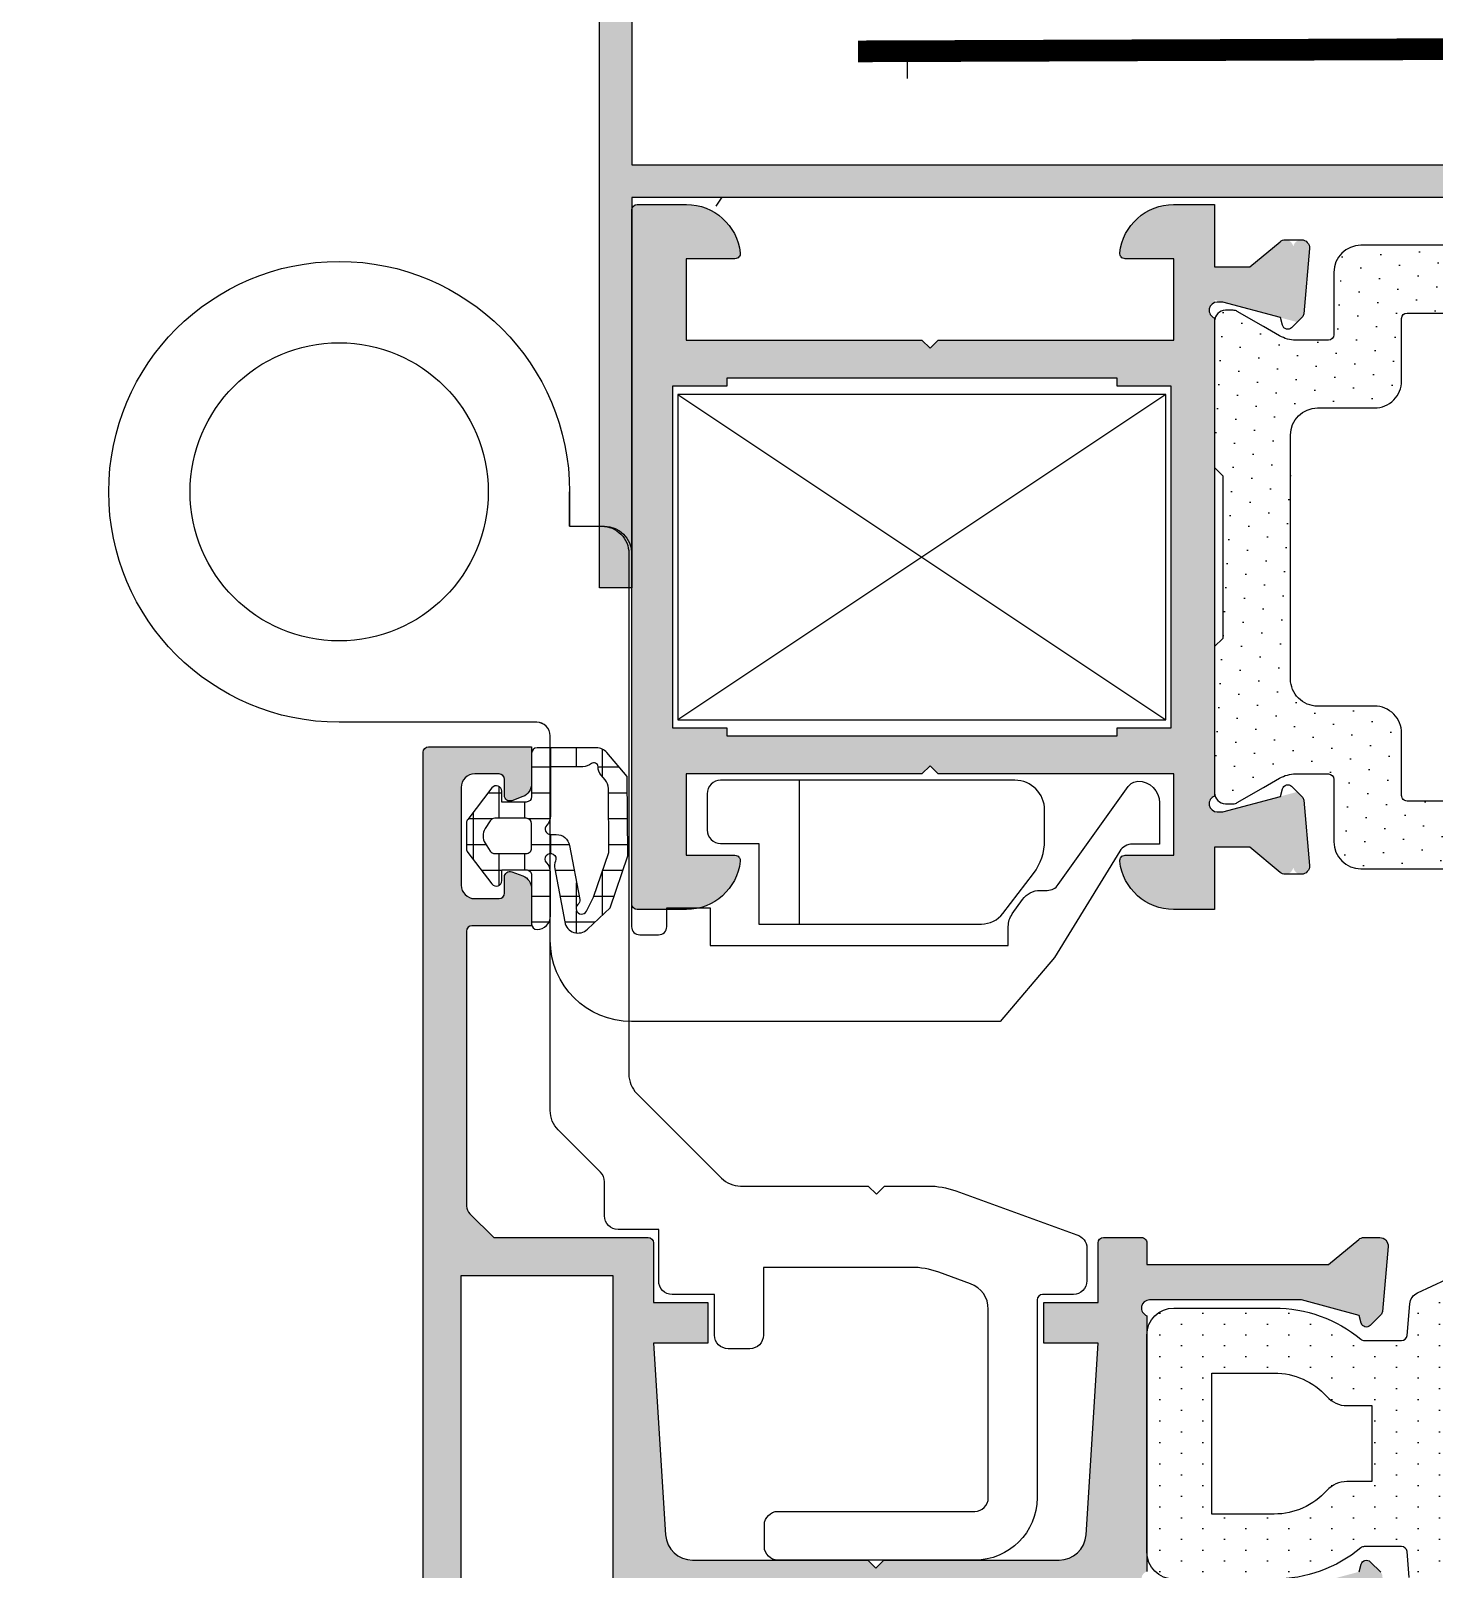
# Model space of a CAD drawing. Header units: inches. Extents: x 21 to 32698, y 13 to 3712.
# Drawn here: x 6816.31 to 6821.49, y 2207.41 to 2213.08 of the extents above; entities that cross this region are included whole.
import ezdxf

# ---------------------------------------------------------------- set-up
doc = ezdxf.new("R2010")
doc.units = ezdxf.units.IN
doc.header["$MEASUREMENT"] = 0
doc.set_wipeout_variables(frame=1)
doc.linetypes.add('HIDDEN', pattern=[9.524999999999995, 6.349999999999998, -3.174999999999998])
for name, color, linetype, lineweight in [('Z_MİM_-KM-GLAZ', 8, 'Continuous', 25), ('Z_MİM_1', 8, 'Continuous', 25), ('Z_MİM_aksesuar_k', 8, 'Continuous', 25), ('Z_MİM_fitiller_k', 8, 'Continuous', 25), ('Z_MİM_hatch_k', 8, 'Continuous', 25), ('Z_MİM_mennteşe_k', 8, 'Continuous', 25), ('Z_MİM_MYM_MEMBRAN_', 8, 'HIDDEN', 25), ('Z_MİM_PROFIL', 8, 'Continuous', 25)]:
    doc.layers.add(name, color=color, linetype=linetype, lineweight=lineweight)

# ---------------------------------------------------------------- blocks, each defined once
blk = doc.blocks.new('*U176')
blk.add_wipeout([(159.9999999999272, -24.99999999999997), (160.0000000001746, 16.500000001884473), (-5.820766091346741e-11, 16.500000002364686), (2.3283064365386963e-10, -24.99999999999997)])
at = {"layer": 'Z_MİM_hatch_k'}
h = blk.add_hatch(dxfattribs=at)
h.set_pattern_fill('DOTS', color=256, scale=0.05, angle=-1.27e-14, style=0)
h.set_pattern_definition([(360, (-34.54879595956303, -103.0068302886556), (0.0396875, 0.079375), [0, -0.079375])])
h.paths.add_polyline_path([(9.712310035899268, -11.18439161048884, -0.414213562373041), (9.612310035899267, -11.28439161048885), (8.812310035899266, -11.28439161048885, -0.4142135623731035), (8.712310035899268, -11.18439161048884), (8.712310035899268, -10.8143916104935, -0.1787385444025312), (8.832310035894611, -10.4894300743021), (8.832310035894611, -10.32606498701646), (8.697204146999853, -10.31424475335664, -0.2679491924310282), (8.656246544793232, -10.28556593153775), (8.4100097587332, -9.757509439812594), (8.39380612908861, -9.525786739961802, -0.4348123749606509), (8.413757410086678, -9.504391610484193), (8.928822508524156, -9.504391610484193), (8.932067074463689, -9.411358191866052, 0.0174323377389623), (8.93231003589461, -9.404391610484195), (8.960822755703688, -8.586828997360154, 0.4504671536902645), (8.940971832675846, -8.564391610493503), (8.910633818362824, -8.564391610493503, -0.7914183192455839), (8.888273138599455, -8.46967025094348), (8.980894262995553, -8.423359688745434), (9.042459112848142, -7.921954223608222, -0.3788661086957765), (9.062310035899266, -7.904391610484196), (9.292310035880641, -7.904391610484196, -1.732050807568115), (9.249008765700259, -7.979391610484183, 0.3003468456356188), (9.252310035889957, -8.034391610488854), (9.252310035889957, -8.327559037461496, 0.8916132443370955), (9.76594853578134, -8.475766373799727), (9.680775089026417, -8.181049974334044, -0.8106467724722797), (9.784378877351976, -8.125824353915263), (9.928914480213994, -8.29807517787124, -0.1763269807083805), (9.952310035889957, -8.362353938819467), (9.952310035889957, -8.764391610493504), (9.752310035889957, -8.764391610493504), (9.752310035889957, -10.26625024215467, -0.3888787318531033), (9.70666782301849, -10.31605997705049), (9.592310035903923, -10.32606498701646), (9.592310035903923, -10.4894300743021, -0.1787385444028195), (9.712310035899268, -10.8143916104935)])
h.paths.add_polyline_path([(9.352310035889953, -10.45439161048419), (9.352310035889953, -10.59530258749294, -0.2559241411156327), (9.472310035885297, -10.8143916104935), (9.472310035885297, -11.04439161047487), (8.952310035889955, -11.04439161047487), (8.952310035889955, -10.8143916104935, -0.2559241411159481), (9.072310035885296, -10.59530258749294), (9.072310035885296, -10.45439161048419)], flags=16)
h.paths.add_polyline_path([(9.512310035899265, -10.05439161048419), (9.512310035899265, -8.854391610484186), (9.35465196606236, -8.854391610484186, -0.1052949977747392), (9.172310035885298, -8.746140816110739), (9.172310035885298, -10.05439161048419)], flags=16)
h.paths.add_polyline_path([(9.022310035885297, -10.05439161048419), (9.022310035885297, -9.744391610474878), (8.668703515036018, -9.744391610474878), (8.813258889061384, -10.05439161048419)], flags=16)
h = blk.add_hatch(dxfattribs=at)
h.set_pattern_fill('DOTS', color=256, scale=0.05, angle=59.99999999999997, style=0)
h.set_pattern_definition([(59.99999999999997, (-465.8770927356091, -90.2084378095338), (-0.0488970164253898, 0.0740578832126949), [0, -0.079375])])
h.paths.add_polyline_path([(6.848290797998182, -10.95063516704979, -0.1316524975871452), (6.852310035889952, -10.96563516704049), (6.852310035889952, -10.99439161049816, -0.4142135623732619), (6.812310035875983, -11.03439161051213), (6.272310035885298, -11.03439161051213), (6.242310035880639, -11.00439161050747), (5.642310035880639, -11.00439161050747), (5.612310035875982, -11.03439161051213), (5.072310035885297, -11.03439161051213, -0.414213562373183), (5.03231003589461, -10.99439161049816), (5.03231003589461, -10.96563516704049, -0.1316524975877682), (5.036329273763096, -10.95063516704979), (5.091895517031647, -10.85439161050747), (5.126233084336839, -10.79491719934306, 0.1316524975876276), (5.142310035880639, -10.73491719935703), (5.142310035880639, -10.61439161051679, 0.4142135623730951), (5.122310035885297, -10.59439161049816), (4.892310035880639, -10.59439161049816, -0.4142135623730951), (4.792310035880641, -10.49439161049816), (4.792310035880641, -9.749943961996207, -0.2360679774991102), (4.812310035875983, -9.714391610516781), (4.932310035894611, -9.714391610516781, -0.4142135623733448), (4.952310035889953, -9.73439161051213), (4.952310035889953, -9.834391610512126), (5.142310035880639, -9.834391610512126), (5.142310035880639, -9.53439161051213), (5.142310035880639, -9.23439161051213), (4.952310035889953, -9.23439161051213), (4.952310035889953, -9.334391610512126, -0.4142135623731783), (4.932310035894611, -9.354391610507477), (4.812310035875983, -9.354391610507477, -0.4142135623730951), (4.792310035880641, -9.334391610512126), (4.792310035880641, -9.174391610526097, -0.4142135623731785), (4.892310035880639, -9.074391610526105), (5.122310035885297, -9.074391610526105, 0.4142135623728453), (5.142310035880639, -9.054391610507476), (5.142310035880639, -8.933866021667226, 0.1316524975872562), (5.126233084336839, -8.873866021681195), (5.091895517031647, -8.814391610516793), (5.036329273763096, -8.71814805397446, -0.1316524975874051), (5.03231003589461, -8.703148053983783), (5.03231003589461, -8.674391610526097, -0.4142135623731049), (5.072310035885297, -8.634391610512125), (5.612310035875982, -8.634391610512125), (5.642310035880639, -8.664391610516786), (6.242310035880639, -8.664391610516786), (6.272310035885298, -8.634391610512125), (6.812310035875983, -8.634391610512125, -0.4142135623733866), (6.852310035889952, -8.674391610526097), (6.852310035889952, -8.703148053983783, -0.1316524975877924), (6.848290797998182, -8.71814805397446), (6.792724554729633, -8.814391610516793), (6.75838698742444, -8.873866021681195, 0.1316524975878021), (6.742310035880639, -8.933866021667226), (6.742310035880639, -9.054391610507476, 0.4142135623730949), (6.762310035875983, -9.074391610526105), (6.992310035880639, -9.074391610526105, -0.4142135623731451), (7.092310035880639, -9.174391610526097), (7.092310035880639, -9.334391610512126, -0.4142135623730951), (7.072310035885298, -9.354391610507477), (6.952310035889954, -9.354391610507477, -0.4142135623735113), (6.932310035894611, -9.334391610512126), (6.932310035894611, -9.23439161051213), (6.742310035880639, -9.23439161051213), (6.742310035880639, -9.53439161051213), (6.742310035880639, -9.834391610512126), (6.932310035894611, -9.834391610512126), (6.932310035894611, -9.73439161051213, -0.4142135623733449), (6.952310035889954, -9.714391610516781), (7.072310035885298, -9.714391610516781, -0.236067977499421), (7.092310035880639, -9.749943961996207), (7.092310035880639, -10.49439161049816, -0.4142135623731618), (6.992310035880639, -10.59439161049816), (6.762310035875983, -10.59439161049816, 0.4142135623730118), (6.742310035880639, -10.61439161051679), (6.742310035880639, -10.73491719935703, 0.1316524975870652), (6.75838698742444, -10.79491719934306), (6.792724554729633, -10.85439161050747)])
h.paths.add_polyline_path([(6.392310035880639, -10.75439161050747, 0.4142135623730951), (6.492310035880639, -10.65439161050747), (6.492310035880639, -10.44439161049816, -0.4142135623731618), (6.592310035880639, -10.34439161049816), (6.822310035885298, -10.34439161049816, 0.4142135623734279), (6.842310035880639, -10.3243916105261), (6.842310035880639, -10.05439161050748, 0.4142135623734279), (6.822310035885298, -10.03439161051213), (6.642310035880639, -10.03439161051213, -0.4142135623731284), (6.542310035880642, -9.934391610512137), (6.542310035880642, -8.934391610512137, 0.4142135623734279), (6.522310035885298, -8.914391610516786), (5.362310035875982, -8.914391610516786, 0.4142135623731784), (5.342310035880639, -8.934391610512137), (5.342310035880639, -9.934391610512137, -0.4142135623731284), (5.242310035880639, -10.03439161051213), (5.062310035875983, -10.03439161051213, 0.4142135623732616), (5.042310035880641, -10.05439161050748), (5.042310035880641, -10.3243916105261, 0.4142135623734279), (5.062310035875983, -10.34439161049816), (5.292310035880641, -10.34439161049816, -0.4142135623731618), (5.392310035880639, -10.44439161049816), (5.392310035880639, -10.65439161050747, 0.4142135623730951), (5.492310035880639, -10.75439161050747)], flags=16)
h = blk.add_hatch(color=256, dxfattribs=at)
h.paths.add_polyline_path([(8.452310035889955, -11.44439161047488, 0.4142135623743853), (8.472310035885299, -11.4643916104935), (8.692310035903922, -11.4643916104935), (8.692310035903922, -11.66439161049351), (8.842310035903926, -11.66439161049351), (8.842310035903926, -11.4643916104935), (9.548547864519042, -11.50853147478922, -0.3960474615045025), (9.642310035903924, -11.60833673263117), (9.642310035903924, -12.25439161048419), (9.672310035885298, -12.28439161048885), (9.642310035903924, -12.3143916104935), (9.642310035903924, -12.96044648834653, -0.3960474615045866), (9.548547864519042, -13.06025174618847), (8.842310035903926, -13.10439161048419), (8.842310035903926, -12.9043916104842), (8.692310035903922, -12.9043916104842), (8.692310035903922, -13.10439161048419), (8.472310035885299, -13.10439161048419, 0.4142135623733866), (8.452310035889955, -13.12439161050282), (8.452310035889955, -13.69374558869897), (8.364702341449432, -13.78249257281571, -0.2005918409503813), (8.336235941643814, -13.79439161047487), (7.322310035885298, -13.79439161047487, -0.4142135623729704), (7.302310035889954, -13.77439161050282), (7.302310035889954, -13.55439161048419), (7.165554857184164, -13.55439161048419, 0.3129018860482702), (7.118721247720517, -13.58688124143667), (7.103576592099837, -13.62738746286052, 0.5233430778442651), (7.122310035885297, -13.6543916104842), (7.182310035894611, -13.6543916104842, -0.4142135623730534), (7.202310035889954, -13.67439161050282), (7.202310035889954, -13.7643916104935, -0.4142135623731284), (7.152310035889954, -13.8143916104935), (6.792310035903922, -13.8143916104935, -0.4142135623730951), (6.742310035903922, -13.7643916104935), (6.742310035903922, -13.67439161050282, -0.4142135623730533), (6.762310035899266, -13.6543916104842), (6.822310035885298, -13.6543916104842, 0.5233430778442015), (6.841043479670754, -13.62738746286052), (6.825898824050075, -13.58688124143667, 0.3129018860484408), (6.779065214586428, -13.55439161048419), (6.667310035903922, -13.55439161048419), (6.642310035903922, -13.55439161048419), (6.642310035903922, -13.93439161048884, 0.4142135623730533), (6.662310035899267, -13.95439161048419), (11.5723100358853, -13.95439161048419, 0.4142135623733615), (11.6723100358853, -13.85439161048419), (11.6723100358853, -11.29439161047487, 0.4142135623727209), (11.65231003588995, -11.27439161050282), (11.55231003588995, -11.27439161050282, 0.4142135623736778), (11.53231003589461, -11.29439161047487), (11.53231003589461, -11.32439161050281), (11.2723100358853, -11.32439161050281, -0.4142135623736778), (11.25231003588995, -11.30439161048419), (11.25231003588995, -11.0143916104935, -0.4142135623730533), (11.2723100358853, -10.99439161047488), (11.53231003589461, -10.99439161047488), (11.53231003589461, -11.0643916104935, 0.5773502691897316), (11.56231003589927, -11.081712118561), (11.66231003589927, -11.02397709163054, 0.2679491924312232), (11.6723100358853, -11.00665658358633), (11.6723100358853, -10.95439161048419, 0.4142135623730453), (11.5723100358853, -10.85439161048419), (10.50231003588995, -10.85439161048419, 0.4142135623731117), (10.45231003588995, -10.90439161048419), (10.45231003588995, -10.9643916104935, 0.4142135623731117), (10.50231003588995, -11.0143916104935), (10.70231003588995, -11.0143916104935, -0.4142135623730951), (10.75231003588995, -11.0643916104935), (10.75231003588995, -11.23439161048885, -0.4142135623730951), (10.70231003588995, -11.28439161048885), (9.87231003590858, -11.28439161048885), (9.8723100358853, -10.61437611270378), (9.96535667427814, -10.50272014662772, 0.1754523787632294), (9.972310035885297, -10.48351461463756), (9.972310035885297, -10.42439161050282, 0.4400105308894401), (9.939695363608172, -10.39450576955136), (9.69949981453827, -10.4155201571077, 0.1763269807094836), (9.6871007937705, -10.42130191545151), (9.648059852723948, -10.46034285649806, 0.5731460964500097), (9.657037785835547, -10.49366868587825), (9.68519312124698, -10.50121288525555), (9.742310035903923, -10.71437611270379), (9.742310035903923, -11.27439161050282, -0.8430389970997245), (9.684025764651583, -11.28439161048885), (8.740594307146951, -11.28439161048885, -0.8430389971046679), (8.682310035894611, -11.27439161050282), (8.682310035894611, -10.71437611270379), (8.739426950551554, -10.50121288525555), (8.767582285939701, -10.49366868587825, 0.5731460964762374), (8.776560219074584, -10.46034285649806), (8.73751927800475, -10.42130191545151, 0.1763269807102946), (8.72512025723698, -10.4155201571077), (8.484924708167076, -10.39450576955136, 0.4400105308908727), (8.452310035889955, -10.42439161050282), (8.452310035889955, -10.48351461463756, 0.1754523787637969), (8.45926339749711, -10.50272014662772), (8.552310035889953, -10.61437611270378), (8.552310035889953, -11.28439161048885), (8.472310035885299, -11.28439161048885, 0.4142135623731784), (8.452310035889955, -11.30439161048419)])
h.paths.add_polyline_path([(11.53231003589461, -11.4643916104935), (11.53231003589461, -13.71439161049351), (11.35231003588995, -13.71439161049351), (11.35231003588995, -13.8143916104935), (8.592310035903925, -13.8143916104935), (8.592310035903925, -13.25439161048419), (9.792310035903922, -13.25439161048419), (9.842310035903923, -13.25439161048419), (9.842310035903923, -13.10439161048419), (9.792310035903922, -13.10439161048419), (9.792310035903922, -12.62439161050282), (9.842310035903923, -12.58439161048885), (9.842310035903923, -11.98439161048885), (9.792310035903922, -11.94439161047488), (9.792310035903922, -11.5143916104935, -0.4142135623730951), (9.842310035903923, -11.4643916104935), (10.70231003588995, -11.4643916104935, 0.4142135623730951), (10.91231003589927, -11.25439161048419), (10.91231003589927, -11.0143916104935, -0.4142135623732617), (10.93231003589461, -10.99439161047488), (11.11231003589926, -10.99439161047488), (11.11231003589926, -11.30439161048419, 0.4142135623732793), (11.2723100358853, -11.4643916104935)], flags=16)
h = blk.add_hatch(dxfattribs=at)
h.set_pattern_fill('NET', color=256, scale=0.03, angle=-1.27e-14, style=0)
h.set_pattern_definition([(360, (-58.47937221201139, -43.57952342764426), (0, 0.09525), []), (90, (-58.47937221201139, -43.57952342764426), (-0.09525, 0), [])])
h.paths.add_polyline_path([(7.092533583077588, -13.46915455944985), (7.288494210224584, -13.4321373740226, 0.5944865116578086), (7.315409340895697, -13.34851213526129), (7.235717452852973, -13.26488832798935), (7.043919923878258, -13.19884714260846), (6.751563984528169, -13.20133083283584), (6.663389191962764, -13.27727736579403, 0.2183144970100781), (6.646019848389537, -13.31516193074788), (6.646019848389537, -13.53439161048885, 0.4142135623729288), (6.66601984838488, -13.55439161048419), (6.826019848394192, -13.55439161048419, -0.4142135623730951), (6.846019848389536, -13.57439161050281), (6.846019848389536, -13.66465860996544), (6.806005759770036, -13.66465860996544, 0.7159756949307488), (6.793804784584774, -13.70050588748566), (6.910354793723659, -13.79023888805098, 0.1655176740834616), (6.922555768885635, -13.79439161047487), (7.019483925774679, -13.79439161047487, 0.1655176740834346), (7.031684900913371, -13.79023888805098), (7.14823491009882, -13.70050588748566, 0.7159756936610159), (7.136033934913561, -13.66465860996544), (7.096019848389536, -13.66465860996544), (7.096019848389536, -13.57439161050281, -0.4142135623734281), (7.11601984838488, -13.55439161048419), (7.296019848389537, -13.55439161048419, 0.4142135623730951), (7.316019848384878, -13.53439161048885, 0.4142135623726955), (7.266019848384879, -13.48439161048885), (7.104733518999988, -13.48439161048885, 0.1962615682792798), (7.069740808382614, -13.49867732478454, -1.871961859898707), (7.063603421044522, -13.46600071152355, 0.1487263861573224)])
h.paths.add_polyline_path([(6.906019848398849, -13.57439161050281), (6.906019848398849, -13.69017514740265, 0.2558587809014081), (6.915246482659116, -13.70702550618592), (6.944086432899334, -13.72546448041834, 0.2923544259045582), (6.997953260503694, -13.72546448083743), (7.026793213887126, -13.70702550537101, 0.255858784440365), (7.036019848380223, -13.69017514642476), (7.036019848380223, -13.57439161050281, 0.4142135623732618), (7.016019848384879, -13.55439161048419), (6.926019848394193, -13.55439161048419, 0.4142135623732617)], flags=16)
h.paths.add_polyline_path([(6.896753929299286, -13.48439161048885, -0.1962615682788122), (6.931746639916656, -13.49867732478454, 0.6644946977399512), (6.965743724140324, -13.48439161048885), (6.965743724140324, -13.46330654248744, -0.3605289811329698), (7.006462804344469, -13.41417544717117), (7.205324053368516, -13.37661033098269, -0.267949192432615), (7.224199747992664, -13.38322154511846, 1.211390954129234), (7.248586012842118, -13.35243384507633), (7.196805951325206, -13.3255234712284), (7.032495155162161, -13.26894672694765), (6.796132780332103, -13.27095472761579, 0.1774617136564736), (6.763926880224592, -13.28306835843398), (6.747489131521419, -13.29722648672908, -0.1750456677981247), (6.715751839173012, -13.30933394013121, 0.6290754239188581), (6.704481486161223, -13.33391623119972, -0.1750448668970904), (6.716019848384878, -13.36586466496959), (6.716019848384878, -13.48439161048885)], flags=16)
at = {"layer": 'Z_MİM_PROFIL'}
blk.add_hatch(color=256, dxfattribs=at).paths.add_polyline_path([(6.056332154094692, -13.18439161048884), (6.056332154094692, -13.30439161048419), (3.056332154094693, -13.30439161048419), (3.056332154094693, -12.9043916104842), (3.176332154090037, -12.9043916104842), (3.176332154090037, -13.18439161048885), (4.496332154097021, -13.18439161048884), (4.496332154097021, -9.922806408490608), (4.616332154092365, -9.922806408490608), (4.616332154092365, -13.18439161048884)])
h = blk.add_hatch(color=256, dxfattribs=at)
h.paths.add_polyline_path([(4.662310035875982, -13.18439161048884, -0.4142135623732617), (4.642310035880639, -13.16439161051679), (4.642310035880639, -12.98327704870756, -0.3819660112502642), (4.820087813655831, -12.78451545068677, -0.4472135954991093), (4.842310035880639, -12.80439161050748), (4.842310035880639, -12.98439161048885), (5.14230816175694, -12.98439161048885), (5.14230816175694, -12.11439161051679), (5.172308161761597, -12.08439161048885), (5.14230816175694, -12.05439161050748), (5.14230816175694, -11.18439161048884), (4.842309098830432, -11.18439161048884), (4.842309098830432, -11.36439161051679, -0.4472135954974505), (4.820086876605622, -11.38426777029093, -0.3819660112500162), (4.642309098830431, -11.18550617231671), (4.642309098830431, -11.03439161048885), (4.872310035885297, -11.03439161048885), (4.872310035885297, -10.90439161050747), (4.779263397492452, -10.7927356444314, -0.697699270894582), (4.807420573499971, -10.74396861035059, -1.138358678201204), (4.80492470816242, -10.68452126735504), (5.045120257232323, -10.70553565491139, -0.1763269807108909), (5.057519278000095, -10.71131741325519), (5.075910986843505, -10.72970912207532), (4.994271560106412, -11.03439161051213), (5.004025764646924, -11.03439161051213, 0.7071067809776304), (5.060594307119012, -11.03439161051213), (5.942310035880641, -11.03439161051213), (6.824025764642267, -11.03439161051213, 0.8430389969828516), (6.882310035894611, -11.02439161050281), (6.882310035894611, -11.00439161050747), (6.808709084941058, -10.72970912207532), (6.827100793761186, -10.71131741325519, -0.1763269807109572), (6.839499814528957, -10.70553565491139), (7.079695363598863, -10.68452126735504, -1.138358678200399), (7.07719949826131, -10.74396861035059, -0.6976992708927278), (7.105356674268826, -10.7927356444314), (7.012310035875983, -10.90439161050747), (7.012310035875983, -11.03439161048885), (7.242310972954132, -11.03439161048885), (7.242310972954132, -11.18550617231671, -0.3819660112499836), (7.064533195178942, -11.38426777029093, -0.4472135954974505), (7.042310972954131, -11.36439161051679), (7.042310972954131, -11.18439161048884), (6.742311910027622, -11.18439161048884), (6.74231191000434, -12.05439161050748), (6.712311909999684, -12.08439161048885), (6.74231191000434, -12.11439161051679), (6.74231191000434, -12.98439161048885), (7.042310035880642, -12.98439161048885), (7.042310035880642, -12.80439161050748, -0.4472135954991093), (7.064532258105449, -12.78451545068677, -0.3819660112501177), (7.242310035880639, -12.98327704870756), (7.242310035880639, -13.16439161051679, -0.4142135623717632), (7.222310035885295, -13.18439161048884), (5.942310035880641, -13.18439161048884)])
h.paths.add_polyline_path([(5.312308161752284, -11.19439161049816), (5.942310035880641, -11.19439161049816), (6.572311910008997, -11.19439161049816), (6.572311910008997, -11.39439161049816), (6.602311910013653, -11.39439161049816), (6.602311910013653, -12.83439161048885), (6.572311910008997, -12.83439161048885), (6.572311910008997, -13.03439161048885), (5.942310035880641, -13.03439161048885), (5.312308161752284, -13.03439161048885), (5.312308161752284, -12.83439161048885), (5.282308161747626, -12.83439161048885), (5.282308161747626, -11.39439161049816), (5.312308161752284, -11.39439161049816)], flags=16)
blk.add_lwpolyline([(4.792310035880641, -9.749943962019486), (4.792310035880641, -10.49439161052144, 0.4142135623730951), (4.892310035880639, -10.59439161052144), (5.122310035885297, -10.59439161052144, -0.4142135623730951), (5.142310035880639, -10.61439161054007), (5.142310035880639, -10.73491719935703, -0.1316524975876276), (5.126233084336839, -10.79491719936635), (5.091895517031647, -10.85439161053075), (5.036329273763096, -10.95063516707308, 0.1316524975877682), (5.032310035882967, -10.96563516706376), (5.032310035882967, -10.99439161052145, 0.4142135623731831), (5.072310035885297, -11.03439161053541), (5.612310035875982, -11.03439161053541), (5.642310035880639, -11.00439161053076), (6.242310035880639, -11.00439161053076), (6.272310035885298, -11.03439161053541), (6.812310035875983, -11.03439161053541, 0.4142135623732619), (6.852310035878312, -10.99439161052145), (6.852310035878312, -10.96563516706376, 0.1316524975871452), (6.848290797998182, -10.95063516707308), (6.792724554717992, -10.85439161053075), (6.75838698742444, -10.79491719936635, -0.1316524975870652), (6.742310035880639, -10.73491719935703), (6.742310035880639, -10.61439161054007, -0.4142135623730118), (6.762310035875983, -10.59439161052144), (6.992310035880639, -10.59439161052144, 0.4142135623731618), (7.092310035880639, -10.49439161052144), (7.092310035880639, -9.749943962019486, 0.2360679774994211)], format="xyb")
blk.add_lwpolyline([(6.592310035880639, -10.34439161052144, 0.4142135623731618), (6.492310035880639, -10.44439161052145), (6.492310035880639, -10.65439161053076, -0.4142135623730951), (6.392310035880639, -10.75439161053076), (5.492310035880639, -10.75439161053076, -0.4142135623730951), (5.392310035880639, -10.65439161053076), (5.392310035880639, -10.44439161052145, 0.4142135623731618), (5.292310035880641, -10.34439161052144), (5.062310035875983, -10.34439161052144, -0.4142135623734279), (5.042310035880641, -10.3243916105261), (5.042310035880641, -10.05439161053075, -0.4142135623732616), (5.062310035875983, -10.03439161053541), (5.242310035880639, -10.03439161053541, 0.4142135623731284), (5.342310035880639, -9.934391610535412), (5.342310035880639, -8.934391610535412, -0.4142135623731784), (5.362310035875982, -8.914391610540061), (6.522310035885298, -8.914391610540061, -0.4142135623734279), (6.542310035880642, -8.934391610535412), (6.542310035880642, -9.934391610535412, 0.4142135623731284), (6.642310035880639, -10.03439161053541), (6.822310035885298, -10.03439161053541, -0.4142135623734279), (6.842310035880639, -10.05439161053075), (6.842310035880639, -10.3243916105261, -0.4142135623734279), (6.822310035885298, -10.34439161052144)], format="xyb", close=True)
at = {"layer": 'Z_MİM_1'}
for p, q in [((4.048167900356914, -12.16853374613132), (4.177027688582878, -12.16853374613132)), ((4.648167900356915, -12.87302682344018), (4.615371339849648, -12.85110007301121))]:
    blk.add_line(p, q, dxfattribs=at)
at = {"layer": 'Z_MİM_aksesuar_k'}
for p, q in [((5.342308161756942, -11.21439161049351), (6.54231191000434, -13.0143916104935)), ((5.342308161756942, -13.0143916104935), (6.54231191000434, -11.21439161049351))]:
    blk.add_line(p, q, dxfattribs=at)
blk.add_lwpolyline([(5.342308161756942, -11.21439161049351), (5.342308161756942, -13.0143916104935), (6.54231191000434, -13.0143916104935), (6.54231191000434, -11.21439161049351)], close=True, dxfattribs=at)
at = {"layer": 'Z_MİM_fitiller_k'}
for points in [[(6.846019848389536, -13.57439161050281), (6.846019848389536, -13.66465860996544), (6.806005759770036, -13.66465860996544, 0.715975694295998), (6.793804784561491, -13.70050588748566), (6.910354793723659, -13.79023888805098, 0.1655176740834616), (6.922555768885635, -13.79439161047487), (7.019483925774679, -13.79439161047487, 0.1655176740834594), (7.031684900913371, -13.79023888805098), (7.14823491009882, -13.70050588748566, 0.7159756942959975), (7.136033934890277, -13.66465860996544), (7.096019848389536, -13.66465860996544), (7.096019848389536, -13.57439161050281, -0.414213562373761), (7.11601984838488, -13.55439161048419), (7.296019848389537, -13.55439161048419, 0.4142135623730951), (7.316019848384878, -13.53439161048885, 0.4142135623726955), (7.266019848384879, -13.48439161048885), (7.104733518999988, -13.48439161048885, 0.1962615682792799), (7.069740808382614, -13.49867732478454, -1.871961859898709), (7.063603421044522, -13.46600071152355, 0.1480780811280966), (7.092408891068758, -13.46917795010525, 0.0006343350210416), (7.092533583077588, -13.46915455944985), (7.288494210224584, -13.4321373740226, 0.5944865116576282), (7.315409340895697, -13.34851213526129), (7.235717452852973, -13.26488832798935), (7.043919923878258, -13.19884714260846), (6.751563984528169, -13.20133083283584), (6.663389191962764, -13.27727736579403, 0.2183144970098696), (6.646019848389537, -13.31516193074788), (6.646019848389537, -13.53439161048885, 0.4142135623729287), (6.66601984838488, -13.55439161048419), (6.826019848394192, -13.55439161048419, -0.4142135623727621)], [(7.248586012842118, -13.35243384507633), (7.196805951325206, -13.3255234712284), (7.032495155162161, -13.26894672694765), (6.796132780332103, -13.27095472761579, 0.1774617136563931), (6.763926880224592, -13.28306835843398), (6.747489131521419, -13.29722648672908, -0.1750456677981247), (6.715751839173012, -13.30933394013121, 0.6298062520605755), (6.704501579562187, -13.33394036884568, -0.0005234067189328), (6.704481487534924, -13.33391623285281, -0.1750448558318803), (6.716019848384878, -13.36586466496959), (6.716019848384878, -13.48439161048885), (6.896753929299286, -13.48439161048885, -0.1962615682788122), (6.931746639916656, -13.49867732478454, 0.664494697737288), (6.965743724140324, -13.48439161048885), (6.965743724140324, -13.46330654248744, -0.3605289811329165), (7.006462804344469, -13.41417544717117), (7.205324053368516, -13.37661033098269, -0.267949192432615), (7.224199747992664, -13.38322154511846, 1.211390954128811)], [(6.944086432899334, -13.72546448041834, 0.2923544271904933), (6.997953260713241, -13.72546448069773), (7.026793213887126, -13.70702550537101, 0.2558587844405164), (7.036019848380223, -13.69017514642476), (7.036019848380223, -13.57439161050281, 0.4142135623735947), (7.016019848384879, -13.55439161048419), (6.926019848394193, -13.55439161048419, 0.4142135623729287), (6.906019848398849, -13.57439161050281), (6.906019848398849, -13.69017514740265, 0.2558587826855968), (6.915246482775532, -13.70702550625577)]]:
    blk.add_lwpolyline(points, format="xyb", close=True, dxfattribs=at)
at = {"layer": 'Z_MİM_hatch_k'}
for points in [[(9.712310035899268, -11.18439161048884, -0.4142135623730744), (9.612310035899267, -11.28439161048885), (8.812310035899266, -11.28439161048885, -0.4142135623730534), (8.712310035899268, -11.18439161048884), (8.712310035899268, -10.8143916104935, -0.175045667802985), (8.827694651274928, -10.49490607730261, 0.1750456678098557), (8.832310035894611, -10.48212665598988), (8.832310035894611, -10.34439161047488, 0.3888787318528708), (8.814053150755338, -10.32446771653052), (8.697204146999853, -10.31424475335664, -0.267949192431423), (8.656246544793232, -10.28556593153775), (8.4100097587332, -9.757509439812594)], [(9.70666782301849, -10.31605997705049), (9.610566921043194, -10.32446771653052, 0.3888787318528796), (9.592310035903923, -10.34439161047488), (9.592310035903923, -10.48212665598988, 0.1750456677892529), (9.596925420500323, -10.49490607730261, -0.1750456678040812), (9.712310035899268, -10.8143916104935)], [(11.5723100358853, -13.95439161048419), (6.662310035899267, -13.95439161048419, -0.4142135623730534), (6.642310035903922, -13.93439161048884), (6.642310035903922, -13.55439161048419), (6.779065214586428, -13.55439161048419, -0.3129018860482676), (6.825898824050075, -13.58688124143667), (6.841043479670754, -13.62738746286052, -0.5233430778442015), (6.822310035885298, -13.6543916104842), (6.762310035899266, -13.6543916104842, 0.4142135623730534), (6.742310035903922, -13.67439161050282), (6.742310035903922, -13.7643916104935, 0.4142135623730951), (6.792310035903922, -13.8143916104935), (7.152310035889954, -13.8143916104935, 0.4142135623731284), (7.202310035889954, -13.7643916104935), (7.202310035889954, -13.67439161050282, 0.4142135623730534), (7.182310035894611, -13.6543916104842), (7.122310035885297, -13.6543916104842, -0.5233430778442651), (7.103576592099837, -13.62738746286052), (7.118721247720517, -13.58688124143667, -0.3129018860482702), (7.165554857184164, -13.55439161048419), (7.302310035889954, -13.55439161048419), (7.302310035889954, -13.77439161050282, 0.4142135623729704), (7.322310035885298, -13.79439161047487), (8.336235941643814, -13.79439161047487, 0.2005918409503813), (8.364702341449432, -13.78249257281571), (8.452310035889955, -13.69374558869897), (8.452310035889955, -13.12439161050282, -0.4142135623733866), (8.472310035885299, -13.10439161048419), (8.692310035903922, -13.10439161048419), (8.692310035903922, -12.9043916104842), (8.842310035903926, -12.9043916104842), (8.842310035903926, -13.10439161048419), (9.548547864519042, -13.06025174618847, 0.3960474615045866), (9.642310035903924, -12.96044648834653), (9.642310035903924, -12.3143916104935), (9.672310035885298, -12.28439161048885), (9.642310035903924, -12.25439161048419), (9.642310035903924, -11.60833673263117, 0.3960474615045024), (9.548547864519042, -11.50853147478922), (8.842310035903926, -11.4643916104935), (8.842310035903926, -11.66439161049351), (8.692310035903922, -11.66439161049351), (8.692310035903922, -11.4643916104935), (8.472310035885299, -11.4643916104935, -0.4142135623743854), (8.452310035889955, -11.44439161047488), (8.452310035889955, -11.30439161048419, -0.4142135623731785), (8.472310035885299, -11.28439161048885), (8.552310035889953, -11.28439161048885), (8.552310035889953, -10.61437611270378), (8.45926339749711, -10.50272014662772, -0.1754523787637969), (8.452310035889955, -10.48351461463756), (8.452310035889955, -10.42439161050282, -0.4400105308908726), (8.484924708167076, -10.39450576955136), (8.72512025723698, -10.4155201571077, -0.1763269807102946), (8.73751927800475, -10.42130191545151), (8.776560219074584, -10.46034285649806, -0.5731460964762374), (8.767582285939701, -10.49366868587825), (8.739426950551554, -10.50121288525555), (8.682310035894611, -10.71437611270379), (8.682310035894611, -11.27439161050282, 0.8430389971046675), (8.740594307146951, -11.28439161048885), (9.684025764651583, -11.28439161048885, 0.843038997099725)], [(9.68519312124698, -10.50121288525555), (9.657037785835547, -10.49366868587825, -0.5731460964500094), (9.648059852723948, -10.46034285649806), (9.6871007937705, -10.42130191545151, -0.1763269807094836)]]:
    blk.add_lwpolyline(points, format="xyb", dxfattribs=at)
for points in [[(9.352310035889953, -10.45439161048419), (9.352310035889953, -10.54606345319337, 0.2134217652836692), (9.38564336923881, -10.62059905245117, -0.2134217652836652), (9.472310035885297, -10.8143916104935), (9.472310035885297, -11.04439161047487), (8.952310035889955, -11.04439161047487), (8.952310035889955, -10.8143916104935, -0.2134217652836644), (9.038976702559726, -10.62059905245117, 0.2134217652837746), (9.072310035885296, -10.54606345319337), (9.072310035885296, -10.45439161048419)], [(11.11231003589926, -11.30439161048419, 0.4142135623730712), (11.2723100358853, -11.4643916104935), (11.53231003589461, -11.4643916104935), (11.53231003589461, -13.71439161049351), (11.35231003588995, -13.71439161049351), (11.35231003588995, -13.8143916104935), (8.592310035903925, -13.8143916104935), (8.592310035903925, -13.25439161048419), (9.792310035903922, -13.25439161048419), (9.842310035903923, -13.25439161048419), (9.842310035903923, -13.10439161048419), (9.792310035903922, -13.10439161048419), (9.792310035903922, -12.62439161050282), (9.842310035903923, -12.58439161048885), (9.842310035903923, -11.98439161048885), (9.792310035903922, -11.94439161047488), (9.792310035903922, -11.5143916104935, -0.4142135623730951), (9.842310035903923, -11.4643916104935), (10.70231003588995, -11.4643916104935, 0.4142135623730951), (10.91231003589927, -11.25439161048419), (10.91231003589927, -11.0143916104935, -0.4142135623735947), (10.93231003589461, -10.99439161047488), (11.11231003589926, -10.99439161047488)], [(9.792310035903922, -11.5143916104935, -0.4142135623730951), (9.842310035903923, -11.4643916104935), (10.70231003588995, -11.4643916104935, 0.4142135623730951), (10.91231003589927, -11.25439161048419), (10.91231003589927, -11.0143916104935, -0.4142135623732617), (10.93231003589461, -10.99439161047488), (11.11231003589926, -10.99439161047488), (11.11231003589926, -11.30439161048419, 0.4142135623732376), (11.2723100358853, -11.4643916104935), (11.53231003589461, -11.4643916104935), (11.53231003589461, -13.71439161049351), (11.35231003588995, -13.71439161049351), (11.35231003588995, -13.8143916104935), (8.592310035903925, -13.8143916104935), (8.592310035903925, -13.25439161048419), (9.792310035903922, -13.25439161048419), (9.842310035903923, -13.25439161048419), (9.842310035903923, -13.10439161048419), (9.792310035903922, -13.10439161048419), (9.792310035903922, -12.62439161050282), (9.842310035903923, -12.58439161048885), (9.842310035903923, -11.98439161048885), (9.792310035903922, -11.94439161047488)], [(11.11231003589926, -11.30439161048419, 0.4142135623730712), (11.2723100358853, -11.4643916104935), (11.53231003589461, -11.4643916104935), (11.53231003589461, -13.71439161049351), (11.35231003588995, -13.71439161049351), (11.35231003588995, -13.8143916104935), (8.592310035903925, -13.8143916104935), (8.592310035903925, -13.25439161048419), (9.792310035903922, -13.25439161048419), (9.842310035903923, -13.25439161048419), (9.842310035903923, -13.10439161048419), (9.792310035903922, -13.10439161048419), (9.792310035903922, -12.62439161050282), (9.842310035903923, -12.58439161048885), (9.842310035903923, -11.98439161048885), (9.792310035903922, -11.94439161047488), (9.792310035903922, -11.5143916104935, -0.4142135623730951), (9.842310035903923, -11.4643916104935), (10.70231003588995, -11.4643916104935, 0.4142135623730951), (10.91231003589927, -11.25439161048419), (10.91231003589927, -11.0143916104935, -0.4142135623735947), (10.93231003589461, -10.99439161047488), (11.11231003589926, -10.99439161047488)]]:
    blk.add_lwpolyline(points, format="xyb", close=True, dxfattribs=at)
at = {"layer": 'Z_MİM_mennteşe_k'}
blk.add_line((7.295888108760102, -12.56626255016456), (6.765678551327423, -12.56626255016456), dxfattribs=at)
for points in [[(5.828694628761136, -13.41439161049351), (5.701894628768771, -13.41439161049351), (5.828694628761136, -13.41439161049351), (5.828694628761136, -13.28555334797278, -0.4142135623730891), (5.928694628761135, -13.18555334797277), (7.305722694168784, -13.18555334797277, 0.4142135623730951), (7.335722694173441, -13.1555533479914), (7.335722694173441, -13.08575791912302, 0.4142135623731618), (7.305722694168784, -13.05575791911836), (7.23572269417344, -13.05575791911836), (7.23572269417344, -12.89575791910904), (7.375722694164128, -12.89575791910904), (7.375722694164128, -11.79553927262462), (7.305091437650829, -11.79553927262462, -0.1552189476427672), (7.258872021827832, -11.78083678865954), (7.205530940392041, -11.74308047304078, -0.2433487974587166), (7.171750356233663, -11.67778295702449), (7.171750356233663, -11.65184455663115, 0.2426204647952152), (7.150749649014309, -11.61111322939544), (6.78871550438924, -11.35335747040956, -0.2129843374702741), (6.76912012151441, -11.31762995948232), (6.76912012151441, -11.31744371601529, -0.4142135623730527), (6.849120121519066, -11.23744371603391), (7.001316384435616, -11.23744371603391), (7.001316384435616, -11.33744371603391, 0.2605102253670579), (7.027502377633923, -11.38429190716854), (7.419338829675674, -11.62525703921131), (7.655942694167592, -11.82555334798674), (7.655942694167592, -13.18555334797277, -0.4142135623730897), (7.355942694167591, -13.48555334797277), (6.601894628768771, -13.48555334797277, 0.4142135623730925), (6.551894628768772, -13.53555334797278), (6.551894628768772, -14.2643916104935, -2.414213562373094), (5.701894628768771, -13.41439161049351)], [(8.262310035899269, -12.31247247923313), (8.292310035903922, -12.28247247925176), (8.262310035899269, -12.25247247924711), (8.262310035899269, -12.09185399874262, -0.0871976934473688), (8.280283920746282, -11.98957364689707), (8.442380093969389, -11.54261239571645, -0.3394542588635958), (8.490676385280661, -11.5055533479914), (8.612310035899267, -11.5055533479914, -0.4142135623724624), (8.662310035899267, -11.5555533479914), (8.662310035899267, -11.66939161047487, 0.4142135623724292), (8.682310035894611, -11.6893916104935), (9.412310035899267, -11.6893916104935, -0.4142135623730949), (9.642310035903924, -11.91939161047487), (9.642310035903924, -12.64555334798209, -0.4142135623730951), (9.592310035903923, -12.69555334798208), (9.512310035899265, -12.69555334798208, -0.4142135623730951), (9.462310035899268, -12.64555334798209), (9.462310035899268, -11.91939161047487, 0.4142135623730951), (9.412310035899267, -11.86939161047487), (8.716722330823526, -11.86939161047487, 0.3156162922172443), (8.622713625780293, -11.93529815988297), (8.580283920746282, -12.05229311213045, 0.0871976934470685), (8.562310035899268, -12.15457346397601), (8.562310035899268, -12.69939161050281), (8.812310035899266, -12.69939161050281, -0.4142135623728287), (8.862310035899267, -12.74939161050282), (8.862310035899267, -12.82939161048419, -0.4142135623733615), (8.812310035899266, -12.87939161048419), (8.662310035899267, -12.87939161048419), (8.662310035899267, -13.03555334797278, -0.414213562373302), (8.612310035899267, -13.08555334797278), (8.422310035885296, -13.08555334797278), (8.422310035885296, -13.23555334799606, -0.4142135623730951), (8.372310035885299, -13.28555334799605), (8.246433372306623, -13.28555334799605, 0.1989123673796997), (8.211078033247016, -13.30019800893645), (8.055012016068197, -13.45626402609198, -0.198912367379618), (7.984301337948983, -13.48555334797277), (6.601894628768771, -13.48555334797277, 0.4142135623730951), (6.551894628768772, -13.53555334797278), (6.551894628768772, -14.2643916104935, -2.414213562373094), (5.701894628768771, -13.41439161049351), (5.828694628761136, -13.41439161049351), (5.828694628761136, -13.29555334798209, -0.4142135623730951), (5.928694628761135, -13.19555334798208), (7.850037269224396, -13.19555334798208, 0.1989123673796432), (7.92074794734361, -13.1662640261013), (8.233020714018481, -12.85399125944971, 0.1989123673799534), (8.262310035899269, -12.7832805813305)], [(6.765678551327423, -12.85700229606739, 0.4142135623730951), (6.815678551327422, -12.9070022960674), (6.948970873723722, -12.9070022960674, 0.4142135623731039), (6.998970873723723, -12.85700229606739), (6.998970873723723, -12.71626255016457), (7.295888108760102, -12.71626255016457), (7.295888108760102, -11.89468725926856, 0.233693284532015), (7.256605838355592, -11.81523062132913), (7.109293527808024, -11.70266017699762, 0.1645883062527982), (6.987858068593762, -11.66157345285322), (6.875678551336736, -11.66157345285322, 0.4142135623728569), (6.765678551327423, -11.77157345283925)]]:
    blk.add_lwpolyline(points, format="xyb", close=True, dxfattribs=at)
blk.add_circle((5.701894628768771, -14.2643916104935), 0.55, dxfattribs=at)
blk.add_circle((5.701894628768771, -14.2643916104935), 0.55, dxfattribs=at)
blk.add_circle((5.701894628768771, -14.2643916104935), 0.55, dxfattribs=at)
at = {"layer": 'Z_MİM_MYM_MEMBRAN_', "ltscale": 20, "const_width": 0.08}
blk.add_lwpolyline([(4.077334719628546, -12.35000709029994), (4.058283251163068, -7.297396751075608), (4.058283251163068, -7.297396751075608), (3.725127e-10, -7.297396751075608), (3.725127e-10, 3.943228e-10), (3.725127e-10, 3.943228e-10)], dxfattribs=at)
at = {"layer": 'Z_MİM_PROFIL'}
for points in [[(6.056332154094692, -13.18439161048884), (6.056332154094692, -13.30439161048419), (3.056332154094693, -13.30439161048419), (3.056332154094693, -12.9043916104842), (3.176332154090037, -12.9043916104842), (3.176332154090037, -13.18439161048885), (4.496332154097021, -13.18439161048884), (4.496332154097021, -9.922806408490608), (4.616332154092365, -9.922806408490608), (4.616332154092365, -13.18439161048884)], [(5.312308161752284, -11.39439161049816), (5.282308161747626, -11.39439161049816), (5.282308161747626, -12.83439161048885), (5.312308161752284, -12.83439161048885), (5.312308161752284, -13.03439161048885), (5.942310035880641, -13.03439161048885), (6.572311910008997, -13.03439161048885), (6.572311910008997, -12.83439161048885), (6.602311910013653, -12.83439161048885), (6.602311910013653, -11.39439161049816), (6.572311910008997, -11.39439161049816), (6.572311910008997, -11.19439161049816), (5.942310035880641, -11.19439161049816), (5.312308161752284, -11.19439161049816)]]:
    blk.add_lwpolyline(points, close=True, dxfattribs=at)
blk.add_lwpolyline([(4.642310035880639, -12.98327704870756, -0.3819660112502643), (4.820087813655831, -12.78451545068677, -0.4472135954991094), (4.842310035880639, -12.80439161050748), (4.842310035880639, -12.98439161048885), (5.14230816175694, -12.98439161048885), (5.14230816175694, -12.11439161051679), (5.172308161761597, -12.08439161048885), (5.14230816175694, -12.05439161050748), (5.14230816175694, -11.18439161048884), (4.842309098830432, -11.18439161048884), (4.842309098830432, -11.36439161051679, -0.4472135954974505), (4.820086876605622, -11.38426777029093, -0.3819660112500162), (4.642309098830431, -11.18550617231671), (4.642309098830431, -11.03439161048885), (4.872310035885297, -11.03439161048885), (4.872310035885297, -10.90439161050747), (4.779263397492452, -10.7927356444314, -0.175452378762651), (4.772310035885297, -10.77353011244125), (4.772310035885297, -10.71440710828322, -0.4400105308895811), (4.80492470816242, -10.68452126735504), (5.045120257232323, -10.70553565491139, -0.1763269807109569), (5.057519278000095, -10.71131741325519), (5.096560219046644, -10.75035835430174, -0.5731460966485667), (5.087582285935044, -10.78368418368194), (5.059426950546898, -10.79122838305923), (5.002310035889953, -11.00439161050747), (5.002310035889953, -11.02439161050281, 0.8430389969828516), (5.060594307119012, -11.03439161051213), (5.942310035880641, -11.03439161051213), (6.824025764642267, -11.03439161051213, 0.8430389969828516), (6.882310035894611, -11.02439161050281), (6.882310035894611, -11.00439161050747), (6.825193121237665, -10.79122838305923), (6.79703778584952, -10.78368418368194, -0.5731460966483019), (6.788059852714635, -10.75035835430174), (6.827100793761186, -10.71131741325519, -0.1763269807109572), (6.839499814528957, -10.70553565491139), (7.079695363598863, -10.68452126735504, -0.4400105308898066), (7.112310035875982, -10.71440710828322), (7.112310035875982, -10.77353011244125, -0.1754523787626507), (7.105356674268826, -10.7927356444314), (7.012310035875983, -10.90439161050747), (7.012310035875983, -11.03439161048885), (7.242310972954132, -11.03439161048885), (7.242310972954132, -11.18550617231671, -0.3819660112499838), (7.064533195178942, -11.38426777029093, -0.4472135954974504), (7.042310972954131, -11.36439161051679), (7.042310972954131, -11.18439161048884), (6.742311910027622, -11.18439161048884), (6.74231191000434, -12.05439161050748), (6.712311909999684, -12.08439161048885), (6.74231191000434, -12.11439161051679), (6.74231191000434, -12.98439161048885), (7.042310035880642, -12.98439161048885), (7.042310035880642, -12.80439161050748, -0.4472135954991094), (7.064532258105449, -12.78451545068677, -0.3819660112502643), (7.242310035880639, -12.98327704870756), (7.242310035880639, -13.16439161051679, -0.4142135623730951), (7.222310035885295, -13.18439161048884), (5.942310035880641, -13.18439161048884), (4.662310035875982, -13.18439161048884, -0.4142135623729287), (4.642310035880639, -13.16439161051679)], format="xyb", close=True, dxfattribs=at)

msp = doc.modelspace()

# ---------------------------------------------------------------- block references
at = {"layer": 'Z_MİM_-KM-GLAZ', "ltscale": 1.5, "rotation": 270}
msp.add_blockref('*U176', (6831.71404954249, 2217.084098186615), dxfattribs=at)

doc.saveas('drawing.dxf')
